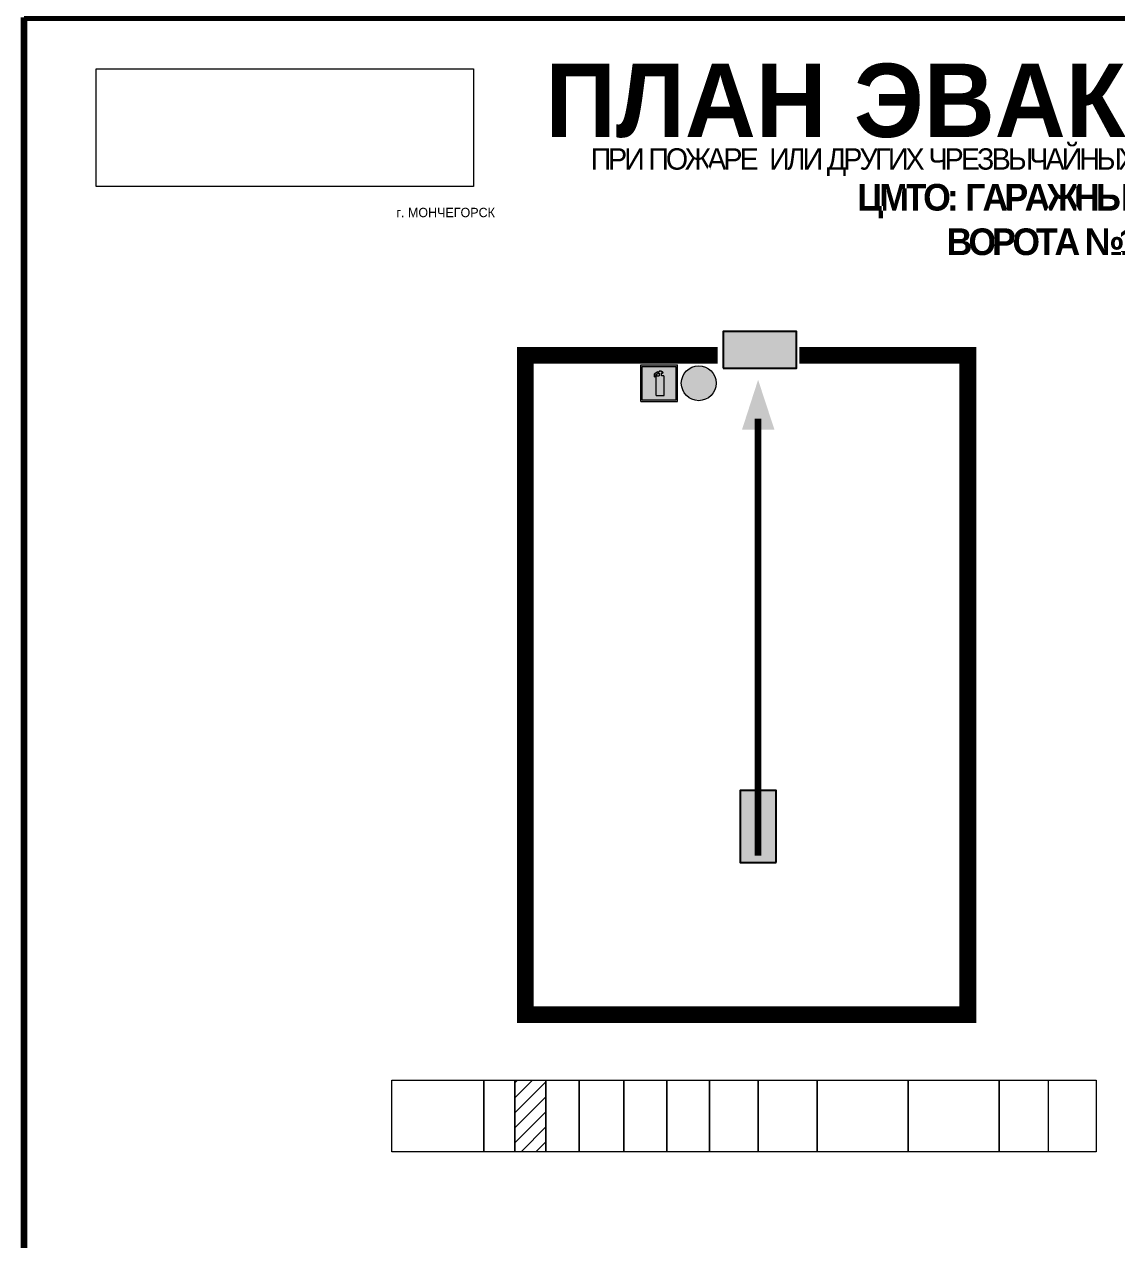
# Model space of a CAD drawing. Header units: millimetres. Extents: x 13810 to 67229, y 12374 to 21950.
# Drawn here: x 32397.3 to 32724.6, y 19512.8 to 19877 of the extents above; entities that cross this region are included whole.
import ezdxf

# ---------------------------------------------------------------- set-up
doc = ezdxf.new("R2010")
doc.units = ezdxf.units.MM
doc.layers.add('План_Штампы', color=7, linetype='Continuous')
doc.styles.add('обычный', font='arial.ttf')
picture_1 = doc.add_image_def('image1.jpg', size_in_pixel=(337, 105))

# ---------------------------------------------------------------- blocks, each defined once
blk = doc.blocks.new('A$C7B4425F7')
at = {"true_color": 0xffffff}
blk.add_hatch(color=7, dxfattribs=at).paths.add_polyline_path([(0, 0), (-16, 0), (-16, -8), (0, -8)])
h = blk.add_hatch(color=126)
h.paths.add_polyline_path([(-0.2, -0.2), (-15.8, -0.2), (-15.8, -7.8), (-0.2, -7.8)])
h.paths.add_polyline_path([(-11.76, -2.03), (-11.76, -3.66), (-11.17, -3.66, -0.568275), (-11.17, -6.18), (-12.58, -6.18), (-12.58, -2.03)], flags=16)
h.paths.add_polyline_path([(-13.33, -4.12, -0.495768), (-13.59, -6.18), (-15.03, -6.18), (-15.03, -2.03), (-13.59, -2.03, -0.487973)], flags=16)
h.paths.add_polyline_path([(-10.25, -2.03), (-9.48, -2.03), (-9.48, -6.18), (-10.25, -6.18)], flags=16)
h.paths.add_polyline_path([(-13.84, -3.69), (-14.24, -3.69), (-14.24, -3.03), (-13.9, -3.03, -0.692621)], flags=0)
h.paths.add_polyline_path([(-9.15, -2.03), (-8.4, -2.03), (-8.04, -3.07), (-7.68, -2.03), (-6.93, -2.03), (-7.64, -4.1), (-6.93, -6.18), (-7.68, -6.18), (-8.04, -5.14), (-8.4, -6.18), (-9.15, -6.18), (-8.44, -4.1)], flags=16)
h.paths.add_polyline_path([(-11.76, -4.46), (-11.42, -4.46, -0.692621), (-11.36, -5.12), (-11.76, -5.12)], flags=0)
h.paths.add_polyline_path([(-13.9, -5.2), (-14.24, -5.2), (-14.24, -4.55), (-13.84, -4.55, -0.708038)], flags=0)
edge = h.paths.add_edge_path(flags=16)
edge.add_ellipse((-5.51, -4.08), major_axis=(0, 2.05), ratio=0.586184, start_angle=0, end_angle=360)
edge = h.paths.add_edge_path(flags=0)
edge.add_ellipse((-5.51, -4.08), major_axis=(0, 1.14), ratio=0.454828, start_angle=0, end_angle=360)
h.paths.add_polyline_path([(-4.13, -4.96, 0.377264), (-3.48, -4.52, 0.0555), (-3.16, -2.03), (-1.66, -2.03), (-1.66, -4.96), (-0.96, -4.96), (-0.96, -7.01), (-1.75, -7.01), (-1.75, -6.18), (-3.3, -6.18), (-3.3, -7.02), (-4.13, -7.02)], flags=16)
h.paths.add_polyline_path([(-2.73, -2.91), (-2.28, -2.91), (-2.28, -4.96), (-3.05, -4.96, 0.079136)], flags=0)
at = {"color": 126}
blk.add_lwpolyline([(-16, -8), (0, -8), (0, 0), (-16, 0)], close=True, dxfattribs=at)
blk = doc.blocks.new('A$C32E8229D')
at = {"true_color": 0xffffff}
blk.add_hatch(color=7, dxfattribs=at).paths.add_polyline_path([(0, 0), (0, -8), (16, -8), (16, 0)])
h = blk.add_hatch(color=126)
h.paths.add_polyline_path([(0.2, -0.2), (15.8, -0.2), (15.8, -7.8), (0.2, -7.8)])
h.paths.add_polyline_path([(13.49, -2.05), (12.08, -2.05), (11.37, -2.63, 0.162397), (11.29, -2.84), (11.29, -3.63), (10.35, -3.63), (10.35, -4.05), (11.68, -4.05), (11.68, -3.48), (12.26, -4.28), (11.29, -5.1), (11.29, -6.78), (11.85, -6.78), (11.85, -5.44), (12.8, -4.64), (12.8, -5.94), (14.46, -5.94), (14.46, -5.39), (13.45, -5.39), (13.45, -3.97), (12.46, -2.59), (13.15, -2.59), (13.69, -3.34), (14.18, -3)], flags=16)
h.paths.add_polyline_path([(10.74, -1.82, 1), (11.8, -1.82, 1)], flags=16)
h.paths.add_polyline_path([(9.39, -3.59), (5.99, -3.59), (6.56, -3.03), (5.91, -3.03), (5.1, -3.83), (5.91, -4.64), (6.56, -4.64), (5.99, -4.09), (9.39, -4.09)], flags=16)
h.paths.add_polyline_path([(4.29, -1.08), (1.72, -1.08), (1.72, -6.6), (4.29, -6.6)], flags=16)
at = {"color": 126}
blk.add_lwpolyline([(16, -8), (0, -8), (0, 0), (16, 0)], close=True, dxfattribs=at)
blk = doc.blocks.new('A$C3AD82952')
at = {"true_color": 0xf5f5ff}
h = blk.add_hatch(color=7, dxfattribs=at)
h.dxf.hatch_style = 1
h.paths.add_polyline_path([(8.21, 8.73, 0.414214), (7.89, 9.05), (7.22, 9.05), (7.22, 9.92), (7.59, 9.92, 1), (7.57, 10.36), (7.22, 10.36), (7.22, 10.6), (6.43, 10.6), (6.43, 10.36), (6.01, 10.36), (4.74, 9.59), (4.74, 8.69), (4.98, 8.73), (4.98, 9.26), (6.12, 9.91), (6.43, 9.91), (6.43, 9.05), (5.76, 9.05, 0.414214), (5.44, 8.73), (5.44, 2.2), (8.21, 2.2)], flags=0)
h.paths.add_polyline_path([(12.8, 12.8), (0, 12.8), (0, 0), (12.8, 0)])
h.paths.add_polyline_path([(0.51, 12.29), (12.29, 12.29), (12.29, 0.51), (0.51, 0.51)], flags=16)
h.paths.add_polyline_path([(4.74, 9.59), (6.01, 10.36), (6.43, 10.36), (6.43, 10.6), (7.22, 10.6), (7.22, 10.36), (7.59, 10.36, -0.94586), (7.59, 9.92), (7.22, 9.92), (7.22, 9.05), (7.89, 9.05, -0.414214), (8.21, 8.73), (8.21, 2.2), (5.44, 2.2), (5.44, 8.73, -0.414214), (5.76, 9.05), (6.43, 9.05), (6.43, 9.91), (6.12, 9.91), (4.98, 9.26), (4.98, 8.73), (4.74, 8.69)], flags=0)
h = blk.add_hatch(color=242)
h.dxf.hatch_style = 1
h.paths.add_polyline_path([(12.29, 12.29), (0.51, 12.29), (0.51, 0.51), (12.29, 0.51)])
h.paths.add_polyline_path([(4.74, 8.69), (4.74, 9.59), (6.01, 10.36), (6.43, 10.36), (6.43, 10.6), (7.22, 10.6), (7.22, 10.36), (7.59, 10.36, -0.94586), (7.59, 9.92), (7.22, 9.92), (7.22, 9.05), (7.89, 9.05, -0.414214), (8.21, 8.73), (8.21, 2.2), (5.44, 2.2), (5.44, 8.73, -0.414214), (5.76, 9.05), (6.43, 9.05), (6.43, 9.91), (6.12, 9.91), (4.98, 9.26), (4.98, 8.73)], flags=16)
h = blk.add_hatch(color=7, dxfattribs=at)
h.dxf.hatch_style = 1
h.paths.add_polyline_path([(8.21, 8.73, 0.414214), (7.89, 9.05), (7.22, 9.05), (7.22, 9.92), (7.59, 9.92, 1), (7.57, 10.36), (7.22, 10.36), (7.22, 10.6), (6.43, 10.6), (6.43, 10.36), (6.01, 10.36), (4.74, 9.59), (4.74, 8.69), (4.98, 8.73), (4.98, 9.26), (6.12, 9.91), (6.43, 9.91), (6.43, 9.05), (5.76, 9.05, 0.414214), (5.44, 8.73), (5.44, 2.2), (8.21, 2.2)])
at = {"color": 242, "lineweight": 5}
for p, q in [((0, 0), (0, 12.8)), ((0, 12.8), (12.8, 12.8)), ((12.8, 0), (12.8, 12.8)), ((6.01, 10.36), (4.74, 9.59)), ((4.74, 9.59), (4.74, 8.69)), ((4.74, 8.69), (4.98, 8.73)), ((4.98, 9.26), (6.12, 9.91)), ((4.98, 8.73), (4.98, 9.26)), ((5.44, 2.2), (5.44, 8.73)), ((5.76, 9.05), (6.43, 9.05)), ((6.01, 10.36), (6.43, 10.36)), ((6.12, 9.91), (6.43, 9.91)), ((7.22, 10.6), (6.43, 10.6)), ((6.43, 10.6), (6.43, 10.36)), ((6.43, 9.91), (6.43, 9.05)), ((7.22, 10.36), (7.22, 10.6)), ((7.59, 10.36), (7.22, 10.36)), ((7.22, 9.05), (7.22, 9.92)), ((7.59, 9.92), (7.22, 9.92)), ((7.89, 9.05), (7.22, 9.05)), ((8.21, 2.2), (8.21, 8.73)), ((0, 0), (12.8, 0)), ((5.44, 2.2), (8.21, 2.2))]:
    blk.add_line(p, q, dxfattribs=at)
blk.add_lwpolyline([(0.51, 12.29), (12.29, 12.29), (12.29, 0.51), (0.51, 0.51)], close=True, dxfattribs=at)
for centre, radius, start, end in [((5.76, 8.73), 0.32, 90, 180), ((7.58, 10.14), 0.223, 273.1875, 86.8125), ((7.89, 8.73), 0.32, 0, 90)]:
    blk.add_arc(centre, radius, start, end, dxfattribs=at)
blk = doc.blocks.new('A$C7B8C2D5B')
at = {"lineweight": 0}
h = blk.add_hatch(color=5, dxfattribs=at)
h.dxf.hatch_style = 1
h.paths.add_polyline_path([(1.4, -3.02, 1), (-2.11, -3.02, 1)])
at = {"color": 5, "lineweight": 0}
blk.add_circle((-0.36, -3.02), 1.75, dxfattribs=at)

msp = doc.modelspace()

# ---------------------------------------------------------------- hatches: boundary and pattern name
at = {"lineweight": 0, "true_color": 0x000000}
h = msp.add_hatch(dxfattribs=at)
h.set_pattern_fill('ANSI31', color=18)
h.set_pattern_definition([(45, (11632.4076, -472.028), (-2.24506403, 2.24506403), [])])
h.paths.add_polyline_path([(32553.54, 19560.58), (32544.27, 19560.58), (32544.27, 19539.17), (32553.54, 19539.17)])

# ---------------------------------------------------------------- linework, layer by layer
at = {"color": 2, "lineweight": 100}
msp.add_lwpolyline([(32397.3, 19879.03), (32997.3, 19879.03), (32997.3, 19484.03), (32397.3, 19484.03)], close=True, dxfattribs=at)
at = {"lineweight": 100, "const_width": 5}
msp.add_lwpolyline([(32605.03, 19777.85), (32547.4, 19777.85), (32547.4, 19580.26), (32680, 19580.26), (32680, 19777.85), (32629.48, 19777.85)], dxfattribs=at)
at = {"color": 126, "lineweight": 100, "true_color": 0x008754}
msp.add_lwpolyline([(32617.11, 19758.75), (32617.11, 19627.95)], dxfattribs=at)
at = {"lineweight": 0}
for points in [[(32507.43, 19560.58), (32718.44, 19560.58), (32718.44, 19539.17), (32507.43, 19539.17)], [(32507.43, 19560.58), (32535, 19560.58), (32535, 19539.17), (32507.43, 19539.17)], [(32535, 19560.58), (32544.27, 19560.58), (32544.27, 19539.17), (32535, 19539.17)], [(32544.27, 19560.58), (32553.54, 19560.58), (32553.54, 19539.17), (32544.27, 19539.17)], [(32553.54, 19560.58), (32563.59, 19560.58), (32563.59, 19539.17), (32553.54, 19539.17)], [(32563.59, 19560.58), (32576.96, 19560.58), (32576.96, 19539.17), (32563.59, 19539.17)], [(32576.96, 19560.58), (32589.77, 19560.58), (32589.77, 19539.17), (32576.96, 19539.17)], [(32589.77, 19560.58), (32602.58, 19560.58), (32602.58, 19539.17), (32589.77, 19539.17)], [(32602.58, 19560.58), (32617.19, 19560.58), (32617.19, 19539.17), (32602.58, 19539.17)], [(32617.19, 19560.58), (32634.87, 19560.58), (32634.87, 19539.17), (32617.19, 19539.17)], [(32634.87, 19560.58), (32662.13, 19560.58), (32662.13, 19539.17), (32634.87, 19539.17)], [(32662.13, 19560.58), (32689.39, 19560.58), (32689.39, 19539.17), (32662.13, 19539.17)], [(32689.39, 19560.58), (32704.09, 19560.58), (32704.09, 19539.17), (32689.39, 19539.17)]]:
    msp.add_lwpolyline(points, close=True, dxfattribs=at)
at = {"layer": 'План_Штампы', "color": 126, "true_color": 0x008754}
msp.add_solid([(32622.07, 19755.53), (32612.34, 19755.55), (32617.16, 19770.49)], dxfattribs=at)

# ---------------------------------------------------------------- block references
for name, p, xscale, yscale, zscale in [('A$C3AD82952', (32581.99, 19763.94), 0.859375, 0.859375, 0.859375), ('A$C7B8C2D5B', (32600.47, 19778.52), 2.993951610755175, 2.993951610755175, 2.993951610755175)]:
    msp.add_blockref(name, p, dxfattribs=dict(xscale=xscale, yscale=yscale, zscale=zscale))
at = {"layer": 'План_Штампы', "xscale": 1.375, "yscale": 1.375, "zscale": 1.375}
msp.add_blockref('A$C7B4425F7', (32628.69, 19784.97), dxfattribs=at)
at = {"layer": 'План_Штампы', "color": 126, "true_color": 0x008754, "xscale": -1.35, "yscale": 1.35, "zscale": 1.35, "rotation": 90}
msp.add_blockref('A$C32E8229D', (32611.81, 19647.41), dxfattribs=at)

# ---------------------------------------------------------------- texts
at = {"lineweight": 0, "style": 'обычный'}
for s, insert, char_height, width, attachment_point in [('{\\fProxima Nova Rg|b1|i0|c204|p2;ПЛАН ЭВАКУАЦИИ}', (32553.43, 19865.23), 22, 493.8901, 1), ('\\pi-8.4,l8.4,t8.4;{\\fProxima Nova Rg|b0|i0|c204|p2;г. МОНЧЕГОРСК\\H1.1997x; }', (32523.55, 19820.61), 2.8, 126.6484, 5)]:
    msp.add_mtext(s, dxfattribs=dict(at, insert=insert, char_height=char_height, width=width, attachment_point=attachment_point))
at = {"color": 0, "lineweight": 0, "insert": (32704.45, 19834.48), "char_height": 8, "width": 449.2158, "attachment_point": 5, "style": 'обычный'}
msp.add_mtext('{\\fArial Black|b1|i0|c204|p34;\\H2x;\\T0.85;  \\fArial Narrow|b0|i0|c204|p34;\\H0.8x;\\W0.9;\\P\\fProxima Nova Rg|b0|i0|c204|p2;\\H0.5x;\\W1;\\C256;ПРИ ПОЖАРЕ  ИЛИ ДРУГИХ ЧРЕЗВЫЧАЙНЫХ СИТУАЦИЯХ  ИЗ ПОМЕЩЕНИЙ \\fProxima Nova Rg|b1|i0|c204|p2;\\H1.25x;\\PЦМТО: ГАРАЖНЫЙ БОКС\\PВОРОТА №11}', dxfattribs=at)

# ---------------------------------------------------------------- pictures from other files: only their frames are drawn
at = {"color": 7, "lineweight": 0, "true_color": 0xf5f5ff}
image = msp.add_image(picture_1, insert=(32418.79, 19828.47), size_in_units=(113.11, 35.24), dxfattribs=at)
image.dxf.flags = 7

doc.saveas('drawing.dxf')
